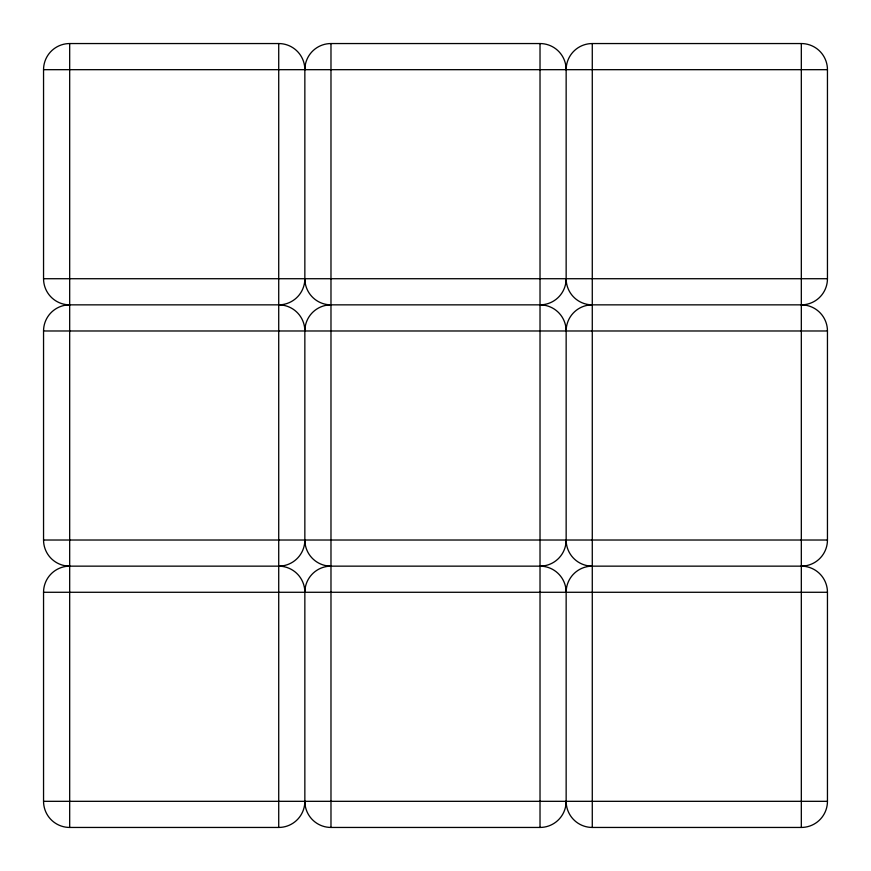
<?xml version="1.0" encoding="UTF-8"?>
<svg xmlns="http://www.w3.org/2000/svg" width="871" height="871" viewBox="0 0 871 871"><rect width="100%" height="100%" fill="white"/><g stroke="black" fill="none" stroke-linecap="round" stroke-linejoin="round"><path stroke-width="1.31" d="M304.85 278.72A26.13 26.13 0 0 1 278.72 304.85L69.68 304.85A26.13 26.13 0 0 1 43.55 278.72L43.55 69.68A26.13 26.13 0 0 1 69.68 43.55L278.72 43.55A26.13 26.13 0 0 1 304.85 69.68L304.85 278.72A26.13 26.13 0 0 0 330.98 304.85L540.02 304.85A26.13 26.13 0 0 0 566.15 278.72L566.15 69.68A26.13 26.13 0 0 0 540.02 43.55L330.98 43.55A26.13 26.13 0 0 0 304.85 69.68M566.15 69.68A26.13 26.13 0 0 1 592.28 43.55L801.32 43.55A26.13 26.13 0 0 1 827.45 69.68L827.45 278.72A26.13 26.13 0 0 1 801.32 304.85L592.28 304.85A26.13 26.13 0 0 1 566.15 278.72M43.55 69.68L827.45 69.68M43.55 278.72L827.45 278.72M330.98 304.85A26.13 26.13 0 0 0 304.85 330.98L304.85 540.02A26.13 26.13 0 0 1 278.72 566.15L69.68 566.15A26.13 26.13 0 0 1 43.55 540.02L43.55 330.98L827.45 330.98L827.45 540.02A26.13 26.13 0 0 1 801.32 566.15L592.28 566.15A26.13 26.13 0 0 0 566.15 592.28L566.15 801.32A26.13 26.13 0 0 1 540.02 827.45L330.98 827.45A26.13 26.13 0 0 1 304.85 801.32L304.85 592.28A26.13 26.13 0 0 1 330.98 566.15L540.02 566.15A26.13 26.13 0 0 0 566.15 540.02L566.15 330.98A26.13 26.13 0 0 0 540.02 304.85M43.55 540.02L827.45 540.02M304.85 801.32A26.13 26.13 0 0 1 278.72 827.45L69.68 827.45A26.13 26.13 0 0 1 43.55 801.32L43.55 592.28L827.45 592.28L827.45 801.32A26.13 26.13 0 0 1 801.32 827.45L592.28 827.45A26.13 26.13 0 0 1 566.15 801.32M43.55 801.32L827.45 801.32M801.32 43.55L801.32 827.45M592.28 43.55L592.28 827.45M540.02 43.55L540.02 827.45M330.98 43.55L330.98 827.45M278.72 43.55L278.72 827.45M69.68 43.55L69.68 827.45M801.32 566.15A26.13 26.13 0 0 1 827.45 592.28M540.02 566.15A26.13 26.13 0 0 1 566.15 592.28M592.28 566.15A26.13 26.13 0 0 1 566.15 540.02M801.32 304.85A26.13 26.13 0 0 1 827.45 330.98M566.15 330.98A26.13 26.13 0 0 1 592.28 304.85M278.72 566.15A26.13 26.13 0 0 1 304.85 592.28M330.98 566.15A26.13 26.13 0 0 1 304.85 540.02M278.72 304.85A26.13 26.13 0 0 1 304.85 330.98M43.55 592.28A26.13 26.13 0 0 1 69.68 566.15M43.55 330.98A26.13 26.13 0 0 1 69.68 304.85"/></g></svg>
